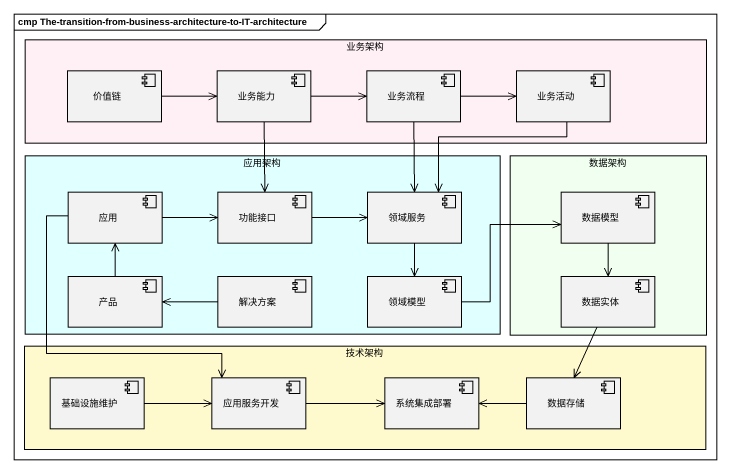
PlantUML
@startuml
mainframe cmp The-transition-from-business-architecture-to-IT-architecture
rectangle 业务架构 #FFF0F5 {
  component 价值链
  component 业务能力
  component 业务流程
  component 业务活动
}
rectangle 应用架构 #E0FFFF {
  component 应用
  component 功能接口
  component 领域服务
  component 产品
  component 解决方案
  component 领域模型
}
rectangle 数据架构 #F0FFF0 {
  component 数据模型
  component 数据实体
}
rectangle 技术架构 #FFFACD {
  component 基础设施维护
  component 应用服务开发
  component 系统集成部署
  component 数据存储
}
价值链 -right-> 业务能力
业务能力 -right-> 业务流程
业务能力 --> 功能接口
业务流程 -right-> 业务活动
业务流程 --> 领域服务
业务活动 --> 领域服务
应用 -right-> 功能接口
应用 --> 应用服务开发
功能接口 -right-> 领域服务
领域服务 --> 领域模型
数据模型 --> 数据实体
产品 -up-> 应用
解决方案 -left-> 产品
领域模型 -right-> 数据模型
数据实体 --> 数据存储
基础设施维护 -right-> 应用服务开发
应用服务开发 -right-> 系统集成部署
数据存储 -left-> 系统集成部署
@enduml
